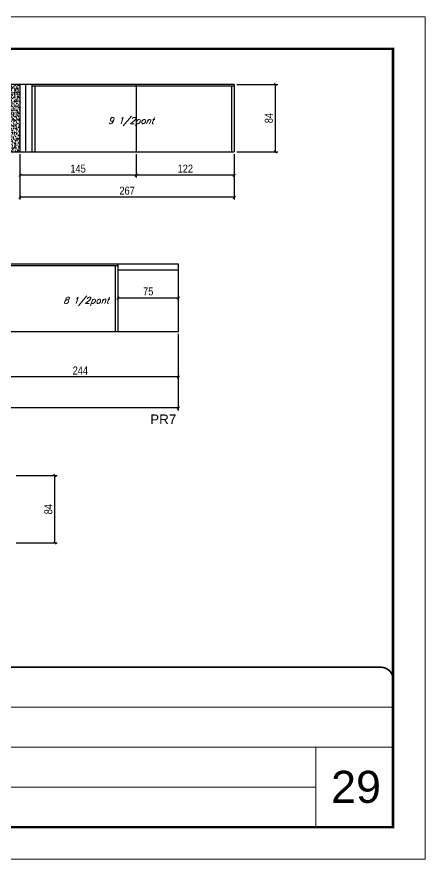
# Model space of a CAD drawing. Extents: x 137137 to 143418, y 10464 to 34486.
# Drawn here: x 138114 to 138622, y 25396 to 26446 of the extents above; entities that cross this region are included whole.
import ezdxf

# ---------------------------------------------------------------- set-up
doc = ezdxf.new("R2010")
doc.units = 0
doc.linetypes.add('CONTINUO', pattern=[0])
doc.linetypes.add('DASHED', pattern=[0.75, 0.5, -0.25])
doc.layers.add('00-FELIPE', color=2, linetype='Continuous', lineweight=13, plot=False)
for name, color, linetype in [('5', 5, 'Continuous'), ('COTA', 241, 'Continuous'), ('cotas', 4, 'Continuous'), ('Painéis', 200, 'Continuous'), ('SARR_2.2x7', 40, 'Continuous'), ('SARR_3.5x7', 81, 'Continuous'), ('texto', 7, 'Continuous')]:
    doc.layers.add(name, color=color, linetype=linetype)
for name, color, linetype, lineweight in [('CARIMBO', 255, 'Continuous', 9), ('Escoras', 2, 'Continuous', 25), ('Folhas', 255, 'Continuous', 9), ('SARRAFO DE PRESSAO', 251, 'DASHED', 9)]:
    doc.layers.add(name, color=color, linetype=linetype, lineweight=lineweight)
doc.styles.add('ARIAL', font='arial.ttf')
doc.styles.add('COTA TECNICA', font='techl___.ttf', dxfattribs={"height": 10})
doc.styles.add('Romans', font='romans.shx')
doc.styles.get("Standard").update_dxf_attribs({"font": 'arial.ttf'})
doc.dimstyles.new('PAINEL', dxfattribs={"dimtxt": 10, "dimasz": 3, "dimexe": 3, "dimexo": 3, "dimgap": 3, "dimtad": 1, "dimdec": 1, "dimzin": 12, "dimdsep": 46, "dimtxsty": 'COTA TECNICA', "dimblk1": 'OBLIQUE', "dimblk2": 'OBLIQUE', "dimsah": 1, "dimcen": 0.9, "dimclrd": 4, "dimclre": 4, "dimclrt": 240, "dimadec": 1, "dimazin": 3, "dimtfac": 1, "dimtdec": 1, "dimtmove": 0, "dimatfit": 3, "dimfxl": 1, "dimtolj": 1, "dimtzin": 12, "dimarcsym": 0})

# ---------------------------------------------------------------- blocks, each defined once
blk = doc.blocks.new('9999999999')
at = {"color": 30, "linetype": 'CONTINUO'}
for p, q in [((98564.6, 34379.6), (99584, 34379.6)), ((98564.6, 34329.8), (99488, 34329.8)), ((99584, 34329.8), (99488, 34329.8)), ((99488, 34329.8), (99488, 34230.2)), ((98564.6, 34280), (99488, 34280))]:
    blk.add_line(p, q, dxfattribs=at)
at = {"color": 30, "linetype": 'CONTINUO', "const_width": 2}
blk.add_lwpolyline([(99584, 34230.2), (99584, 34414.4, 0.414214), (99569, 34429.4), (98229, 34429.4, 0.414214), (98214, 34414.4), (98214, 34245.2, 0.414214), (98229, 34230.2), (99584, 34230.2)], format="xyb", dxfattribs=at)
at = {"layer": 'Folhas'}
blk.add_lwpolyline([(98139, 34190.2), (99624, 34190.2), (99624, 35240.2), (98139, 35240.2)], close=True, dxfattribs=at)
at = {"layer": 'Folhas', "color": 30, "const_width": 3}
blk.add_lwpolyline([(98214, 34230.2), (99584, 34230.2), (99584, 35200.2), (98214, 35200.2)], close=True, dxfattribs=at)
blk = doc.blocks.new('_Oblique')
at = {"color": 0, "linetype": 'ByBlock', "lineweight": -2}
blk.add_line((-0.5, -0.5), (0.5, 0.5), dxfattribs=at)
blk = doc.blocks.new('*D101')
at = {"layer": 'cotas', "color": 4, "linetype": 'ByBlock', "lineweight": -2, "transparency": 16777216}
for p, q in [((138070.9, 26050.4), (138070.9, 25993.8)), ((138314.9, 26050.4), (138314.9, 25993.8)), ((138314.9, 25996.8), (138070.9, 25996.8))]:
    blk.add_line(p, q, dxfattribs=at)
at = {"layer": 'Defpoints', "color": 0, "linetype": 'ByBlock', "transparency": 16777216}
for p in [(138070.9, 26053.4), (138314.9, 26053.4), (138070.9, 25996.8)]:
    blk.add_point(p, dxfattribs=at)
at = {"layer": 'cotas', "color": 4, "linetype": 'ByBlock', "lineweight": -2, "transparency": 16777216, "xscale": 3, "yscale": 3, "zscale": 3, "rotation": 180}
blk.add_blockref('_Oblique', (138070.9, 25996.8), dxfattribs=at)
at = {"layer": 'cotas', "color": 4, "linetype": 'ByBlock', "lineweight": -2, "transparency": 16777216, "xscale": 3, "yscale": 3, "zscale": 3}
blk.add_blockref('_Oblique', (138314.9, 25996.8), dxfattribs=at)
at = {"layer": 'cotas', "color": 240, "linetype": 'ByBlock', "transparency": 16777216, "insert": (138192.9, 26004.9), "char_height": 10, "attachment_point": 5, "style": 'COTA TECNICA'}
blk.add_mtext('\\A1;244', dxfattribs=at)
blk = doc.blocks.new('*D102')
at = {"layer": 'Defpoints', "color": 0, "linetype": 'ByBlock', "transparency": 16777216}
for p in [(137840.4, 26053.4), (138314.9, 26053.4), (137840.4, 25958.2)]:
    blk.add_point(p, dxfattribs=at)
at = {"layer": 'Escoras', "color": 4, "linetype": 'ByBlock', "lineweight": -2, "transparency": 16777216}
for p, q in [((137840.4, 26050.4), (137840.4, 25955.2)), ((138314.9, 26050.4), (138314.9, 25955.2)), ((138314.9, 25958.2), (137840.4, 25958.2))]:
    blk.add_line(p, q, dxfattribs=at)
at = {"layer": 'Escoras', "color": 4, "linetype": 'ByBlock', "lineweight": -2, "transparency": 16777216, "xscale": 3, "yscale": 3, "zscale": 3, "rotation": 180}
blk.add_blockref('_Oblique', (137840.4, 25958.2), dxfattribs=at)
at = {"layer": 'Escoras', "color": 4, "linetype": 'ByBlock', "lineweight": -2, "transparency": 16777216, "xscale": 3, "yscale": 3, "zscale": 3}
blk.add_blockref('_Oblique', (138314.9, 25958.2), dxfattribs=at)
at = {"layer": 'Escoras', "color": 240, "linetype": 'ByBlock', "transparency": 16777216, "insert": (138077.7, 25966.3), "char_height": 10, "attachment_point": 5, "style": 'COTA TECNICA'}
blk.add_mtext('\\A1;474.5', dxfattribs=at)
blk = doc.blocks.new('*D595')
at = {"layer": 'Defpoints', "color": 0, "linetype": 'ByBlock', "transparency": 16777216}
for p in [(138117.6, 26277.5), (138384.6, 26277.5), (138117.6, 26220.9)]:
    blk.add_point(p, dxfattribs=at)
at = {"layer": 'Escoras', "color": 4, "linetype": 'ByBlock', "lineweight": -2, "transparency": 16777216}
for p, q in [((138117.6, 26274.5), (138117.6, 26217.9)), ((138384.6, 26274.5), (138384.6, 26217.9)), ((138384.6, 26220.9), (138117.6, 26220.9))]:
    blk.add_line(p, q, dxfattribs=at)
at = {"layer": 'Escoras', "color": 4, "linetype": 'ByBlock', "lineweight": -2, "transparency": 16777216, "xscale": 3, "yscale": 3, "zscale": 3, "rotation": 180}
blk.add_blockref('_Oblique', (138117.6, 26220.9), dxfattribs=at)
at = {"layer": 'Escoras', "color": 4, "linetype": 'ByBlock', "lineweight": -2, "transparency": 16777216, "xscale": 3, "yscale": 3, "zscale": 3}
blk.add_blockref('_Oblique', (138384.6, 26220.9), dxfattribs=at)
at = {"layer": 'Escoras', "color": 240, "linetype": 'ByBlock', "transparency": 16777216, "insert": (138251.1, 26229), "char_height": 10, "attachment_point": 5, "style": 'COTA TECNICA'}
blk.add_mtext('\\A1;267', dxfattribs=at)
blk = doc.blocks.new('*D596')
at = {"layer": 'Defpoints', "color": 0, "linetype": 'ByBlock', "transparency": 16777216}
for p in [(138262.6, 26277.5), (138384.6, 26277.5), (138262.6, 26248.4)]:
    blk.add_point(p, dxfattribs=at)
at = {"layer": 'Escoras', "color": 4, "linetype": 'ByBlock', "lineweight": -2, "transparency": 16777216}
for p, q in [((138262.6, 26274.5), (138262.6, 26245.4)), ((138384.6, 26274.5), (138384.6, 26245.4)), ((138384.6, 26248.4), (138262.6, 26248.4))]:
    blk.add_line(p, q, dxfattribs=at)
at = {"layer": 'Escoras', "color": 4, "linetype": 'ByBlock', "lineweight": -2, "transparency": 16777216, "xscale": 3, "yscale": 3, "zscale": 3, "rotation": 180}
blk.add_blockref('_Oblique', (138262.6, 26248.4), dxfattribs=at)
at = {"layer": 'Escoras', "color": 4, "linetype": 'ByBlock', "lineweight": -2, "transparency": 16777216, "xscale": 3, "yscale": 3, "zscale": 3}
blk.add_blockref('_Oblique', (138384.6, 26248.4), dxfattribs=at)
at = {"layer": 'Escoras', "color": 240, "linetype": 'ByBlock', "transparency": 16777216, "insert": (138323.6, 26256.5), "char_height": 10, "attachment_point": 5, "style": 'COTA TECNICA'}
blk.add_mtext('\\A1;122', dxfattribs=at)
blk = doc.blocks.new('*D92')
at = {"layer": 'Defpoints', "color": 0, "linetype": 'ByBlock', "transparency": 16777216}
for p in [(138117.6, 26277.5), (138262.6, 26277.5), (138117.6, 26248.4)]:
    blk.add_point(p, dxfattribs=at)
at = {"layer": 'Escoras', "color": 4, "linetype": 'ByBlock', "lineweight": -2, "transparency": 16777216}
for p, q in [((138117.6, 26274.5), (138117.6, 26245.4)), ((138262.6, 26274.5), (138262.6, 26245.4)), ((138262.6, 26248.4), (138117.6, 26248.4))]:
    blk.add_line(p, q, dxfattribs=at)
at = {"layer": 'Escoras', "color": 4, "linetype": 'ByBlock', "lineweight": -2, "transparency": 16777216, "xscale": 3, "yscale": 3, "zscale": 3, "rotation": 180}
blk.add_blockref('_Oblique', (138117.6, 26248.4), dxfattribs=at)
at = {"layer": 'Escoras', "color": 4, "linetype": 'ByBlock', "lineweight": -2, "transparency": 16777216, "xscale": 3, "yscale": 3, "zscale": 3}
blk.add_blockref('_Oblique', (138262.6, 26248.4), dxfattribs=at)
at = {"layer": 'Escoras', "color": 240, "linetype": 'ByBlock', "transparency": 16777216, "insert": (138190.1, 26256.5), "char_height": 10, "attachment_point": 5, "style": 'COTA TECNICA'}
blk.add_mtext('\\A1;145', dxfattribs=at)
blk = doc.blocks.new('*D923')
at = {"layer": '00-FELIPE', "color": 4, "lineweight": -2, "transparency": 16777216}
for p, q in [((138387.6, 26361.5), (138438.8, 26361.5)), ((138435.8, 26277.5), (138435.8, 26361.5)), ((138387.6, 26277.5), (138438.8, 26277.5))]:
    blk.add_line(p, q, dxfattribs=at)
at = {"layer": 'Defpoints', "color": 0, "transparency": 16777216}
for p in [(138384.6, 26361.5), (138435.8, 26361.5), (138384.6, 26277.5)]:
    blk.add_point(p, dxfattribs=at)
at = {"layer": '00-FELIPE', "color": 4, "lineweight": -2, "transparency": 16777216, "xscale": 3, "yscale": 3, "zscale": 3}
for p, rotation in [((138435.8, 26361.5), 90), ((138435.8, 26277.5), 270)]:
    blk.add_blockref('_Oblique', p, dxfattribs=dict(at, rotation=rotation))
at = {"layer": '00-FELIPE', "color": 240, "transparency": 16777216, "insert": (138427.7, 26319.5), "char_height": 10, "attachment_point": 5, "rotation": 90, "style": 'COTA TECNICA'}
blk.add_mtext('\\A1;84', dxfattribs=at)
blk = doc.blocks.new('*D924')
at = {"layer": '00-FELIPE', "color": 4, "lineweight": -2, "transparency": 16777216}
for p, q in [((138387.6, 26361.5), (138438.8, 26361.5)), ((138435.8, 26277.5), (138435.8, 26361.5)), ((138387.6, 26277.5), (138438.8, 26277.5))]:
    blk.add_line(p, q, dxfattribs=at)
at = {"layer": 'Defpoints', "color": 0, "transparency": 16777216}
for p in [(138384.6, 26361.5), (138435.8, 26361.5), (138384.6, 26277.5)]:
    blk.add_point(p, dxfattribs=at)
at = {"layer": '00-FELIPE', "color": 4, "lineweight": -2, "transparency": 16777216, "xscale": 3, "yscale": 3, "zscale": 3}
for p, rotation in [((138435.8, 26361.5), 90), ((138435.8, 26277.5), 270)]:
    blk.add_blockref('_Oblique', p, dxfattribs=dict(at, rotation=rotation))
at = {"layer": '00-FELIPE', "color": 240, "transparency": 16777216, "insert": (138427.7, 26319.5), "char_height": 10, "attachment_point": 5, "rotation": 90, "style": 'COTA TECNICA'}
blk.add_mtext('\\A1;84', dxfattribs=at)
blk = doc.blocks.new('*D925')
at = {"layer": '00-FELIPE', "color": 4, "lineweight": -2, "transparency": 16777216}
for p, q in [((138113.1, 25874), (138164.2, 25874)), ((138161.2, 25790), (138161.2, 25874)), ((138113.1, 25790), (138164.2, 25790))]:
    blk.add_line(p, q, dxfattribs=at)
at = {"layer": 'Defpoints', "color": 0, "transparency": 16777216}
for p in [(138110.1, 25874), (138161.2, 25874), (138110.1, 25790)]:
    blk.add_point(p, dxfattribs=at)
at = {"layer": '00-FELIPE', "color": 4, "lineweight": -2, "transparency": 16777216, "xscale": 3, "yscale": 3, "zscale": 3}
for p, rotation in [((138161.2, 25874), 90), ((138161.2, 25790), 270)]:
    blk.add_blockref('_Oblique', p, dxfattribs=dict(at, rotation=rotation))
at = {"layer": '00-FELIPE', "color": 240, "transparency": 16777216, "insert": (138153.1, 25832), "char_height": 10, "attachment_point": 5, "rotation": 90, "style": 'COTA TECNICA'}
blk.add_mtext('\\A1;84', dxfattribs=at)
blk = doc.blocks.new('*D931')
at = {"layer": '00-FELIPE', "color": 4, "lineweight": -2, "transparency": 16777216}
blk.add_line((138239.9, 26095.4), (138314.9, 26095.4), dxfattribs=at)
at = {"layer": 'Defpoints', "color": 0, "transparency": 16777216}
for p in [(138239.9, 26095.4), (138314.9, 26095.4), (138314.9, 26095.4)]:
    blk.add_point(p, dxfattribs=at)
at = {"layer": '00-FELIPE', "color": 4, "lineweight": -2, "transparency": 16777216, "xscale": 3, "yscale": 3, "zscale": 3, "rotation": 180}
blk.add_blockref('_Oblique', (138239.9, 26095.4), dxfattribs=at)
at = {"layer": '00-FELIPE', "color": 4, "lineweight": -2, "transparency": 16777216, "xscale": 3, "yscale": 3, "zscale": 3}
blk.add_blockref('_Oblique', (138314.9, 26095.4), dxfattribs=at)
at = {"layer": '00-FELIPE', "color": 240, "transparency": 16777216, "insert": (138277.4, 26103.5), "char_height": 10, "attachment_point": 5, "style": 'COTA TECNICA'}
blk.add_mtext('\\A1;75', dxfattribs=at)

msp = doc.modelspace()

# ---------------------------------------------------------------- hatches: boundary and pattern name
at = {"layer": 'COTA', "linetype": 'ByBlock'}
h = msp.add_hatch(dxfattribs=at)
h.set_pattern_fill('AR-CONC', color=256, scale=0.03)
h.set_pattern_definition([(50, (7850.3593, -5634.8534), (5.46554007, -0.47817257), [0.5715, -6.2865]), (355, (7850.359, -5634.8534), (-1.05730264, 5.73170536), [0.4572, -5.02921753]), (100.4514447, (7850.8147, -5634.8933), (4.40823741, 5.25353256), [0.48570026, -5.34270734]), (46.1842, (7850.359, -5633.3294), (8.13237123, -1.26126984), [0.85725, -9.42975]), (96.6355576, (7851.037, -5633.4345), (7.122124, 7.42278374), [0.7285507, -8.01406824]), (351.184151, (7850.359, -5633.3294), (7.122124, 7.42278374), [0.685799, -7.54379196]), (21, (7851.1213, -5633.7104), (4.54843174, -3.06795595), [0.5715, -6.2865]), (326, (7851.121, -5633.7104), (1.85406085, 5.52563898), [0.4572, -5.0292]), (71.451445, (7851.5003, -5633.966), (6.40249258, 2.45768307), [0.48570026, -5.34269813]), (37.5, (7850.3593, -5634.8534), (0.092658098, 2.536651166), [0, -4.96824, 0, -5.1054, 0, -5.04825]), (7.5, (7850.3593, -5634.8534), (2.004589875, 3.005417245), [0, -2.91084, 0, -4.85394, 0, -1.92405]), (327.5, (7848.66, -5634.8534), (4.067717855, -0.17186232), [0, -1.905, 0, -5.9436, 0, -7.8867]), (317.5, (7847.898, -5634.8534), (4.44387544, 0.76279473), [0, -2.4765, 0, -3.94716, 0, -5.6007])])
h.paths.add_polyline_path([(138079.61, 26361.53), (138117.61, 26361.53), (138117.61, 26277.55), (138079.61, 26277.55)])

# ---------------------------------------------------------------- linework, layer by layer
for p, q in [((138117.61, 26361.53), (138079.61, 26361.53)), ((138079.61, 26277.55), (138117.61, 26277.55))]:
    msp.add_line(p, q, dxfattribs=at)
at = {"layer": 'Painéis', "linetype": 'ByBlock'}
for p, q in [((138262.61, 26361.53), (138262.61, 26277.53)), ((138384.61, 26361.53), (138384.61, 26277.53))]:
    msp.add_line(p, q, dxfattribs=at)
msp.add_lwpolyline([(138384.61, 26361.53), (138117.61, 26361.53), (138117.61, 26277.53), (138384.61, 26277.53)], dxfattribs=at)
msp.add_lwpolyline([(138314.95, 26137.4), (137840.45, 26137.4), (137840.45, 26053.4), (138314.95, 26053.4)], close=True, dxfattribs=at)
at = {"layer": 'SARR_2.2x7', "linetype": 'Continuous'}
for p, q in [((138124.61, 26361.53), (138124.61, 26277.53)), ((138384.61, 26359.13), (138132.61, 26359.13)), ((138239.95, 26135.2), (138070.95, 26135.2)), ((138239.95, 26130.4), (138314.95, 26130.4))]:
    msp.add_line(p, q, dxfattribs=at)
at = {"layer": 'SARR_3.5x7'}
for p, q in [((138132.61, 26361.53), (138132.61, 26277.53)), ((138136.11, 26359.13), (138136.11, 26277.53)), ((138381.11, 26359.13), (138381.11, 26277.53)), ((138236.45, 26135), (138236.45, 26053.4)), ((138239.95, 26053.4), (138239.95, 26137.4))]:
    msp.add_line(p, q, dxfattribs=at)

# ---------------------------------------------------------------- block references
at = {"layer": 'SARRAFO DE PRESSAO', "color": 6, "linetype": 'ByBlock'}
msp.add_blockref('9999999999', (38998.31, -8794.45), dxfattribs=at)

# ---------------------------------------------------------------- texts
at = {"layer": '5', "linetype": 'Continuous'}
msp.add_text('PR7', height=12, rotation=359.99996, dxfattribs=at).set_placement((138279.82, 25938.08))
at = {"layer": 'CARIMBO', "style": 'ARIAL'}
msp.add_text('29', height=40, dxfattribs=at).set_placement((138505.15, 25465.89))
at = {"layer": 'texto', "color": 2, "char_height": 8, "attachment_point": 5, "style": 'Romans'}
for s, insert in [('{\\Q19;\\C256;9 1/2pont}', (138256.08, 26315.14)), ('{\\Q19;\\C256;8 1/2pont}', (138200.12, 26091.01))]:
    msp.add_mtext(s, dxfattribs=dict(at, insert=insert))

# ---------------------------------------------------------------- dimensions: what is measured, and where the dimension line sits
at = {"layer": '00-FELIPE'}
for base, p1, p2, picture, middle in [((138435.77, 26361.53), (138384.61, 26277.53), (138384.61, 26361.53), '*D923', (138427.67, 26319.53)), ((138435.77, 26361.53), (138384.61, 26277.53), (138384.61, 26361.53), '*D924', (138427.67, 26319.53)), ((138161.23, 25873.95), (138110.07, 25789.95), (138110.07, 25873.95), '*D925', (138153.14, 25831.95))]:
    dim = msp.add_linear_dim(base=base, p1=p1, p2=p2, angle=90, dimstyle='PAINEL', dxfattribs=at)
    dim.commit()
    dim.dimension.update_dxf_attribs({"geometry": picture, "text_midpoint": middle})
dim = msp.add_linear_dim(base=(138314.95, 26095.4), p1=(138239.95, 26095.4), p2=(138314.95, 26095.4), dimstyle='PAINEL', dxfattribs=at)
dim.commit()
dim.dimension.update_dxf_attribs({"geometry": '*D931', "text_midpoint": (138277.45, 26103.51)})
at = {"layer": 'cotas', "linetype": 'ByBlock'}
dim = msp.add_linear_dim(base=(138070.95, 25996.78), p1=(138314.95, 26053.4), p2=(138070.95, 26053.4), angle=180, dimstyle='PAINEL', dxfattribs=at)
dim.commit()
dim.dimension.update_dxf_attribs({"geometry": '*D101', "text_midpoint": (138192.95, 26004.85)})
at = {"layer": 'Escoras', "linetype": 'ByBlock'}
for base, p1, p2, picture, middle in [((138117.61, 26220.91), (138384.61, 26277.53), (138117.61, 26277.53), '*D595', (138251.11, 26229.01)), ((138117.61, 26248.43), (138262.61, 26277.53), (138117.61, 26277.53), '*D92', (138190.11, 26256.54)), ((138262.61, 26248.43), (138384.61, 26277.53), (138262.61, 26277.53), '*D596', (138323.61, 26256.49)), ((137840.45, 25958.19), (138314.95, 26053.4), (137840.45, 26053.4), '*D102', (138077.7, 25966.3))]:
    dim = msp.add_linear_dim(base=base, p1=p1, p2=p2, angle=180, dimstyle='PAINEL', dxfattribs=at)
    dim.commit()
    dim.dimension.update_dxf_attribs({"geometry": picture, "text_midpoint": middle})

doc.saveas('drawing.dxf')
